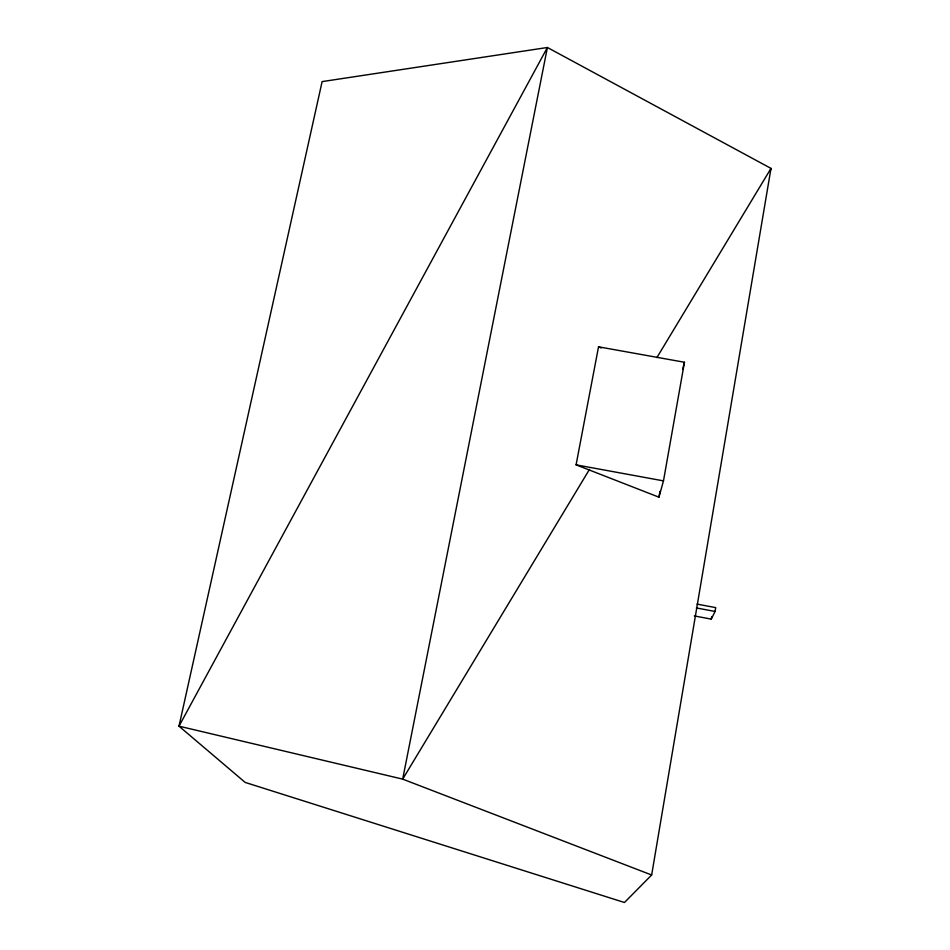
<?xml version="1.0" encoding="UTF-8"?>
<svg xmlns="http://www.w3.org/2000/svg" width="950" height="950" viewBox="0 0 950 950"><rect width="100%" height="100%" fill="white"/><g stroke="black" fill="none" stroke-linecap="round" stroke-linejoin="round"><path stroke-width="1.43" d="M694.355 615.944L711.277 619.115L715.077 611.444L715.718 607.62L697.039 604.117M711.277 619.115L711.693 616.597M651.653 874.998L770.996 168.399L547.402 47.5L322.121 81.605L179.004 726.168L245.171 782.42L624.459 902.5L651.653 874.998L402.681 779.131L179.004 726.168L547.402 47.5L402.681 779.131L589.523 469.324M658.944 497.183L663.48 480.878L684.463 362.259L598.536 346.821L576.08 464.847L658.944 497.183L659.977 491.352M682.646 369.265L684.463 362.259M770.141 171.226L770.996 168.399L656.901 357.58M576.08 464.847L663.48 480.878M696.398 607.952L715.077 611.444M598.536 346.821L601.231 347.985"/></g></svg>
